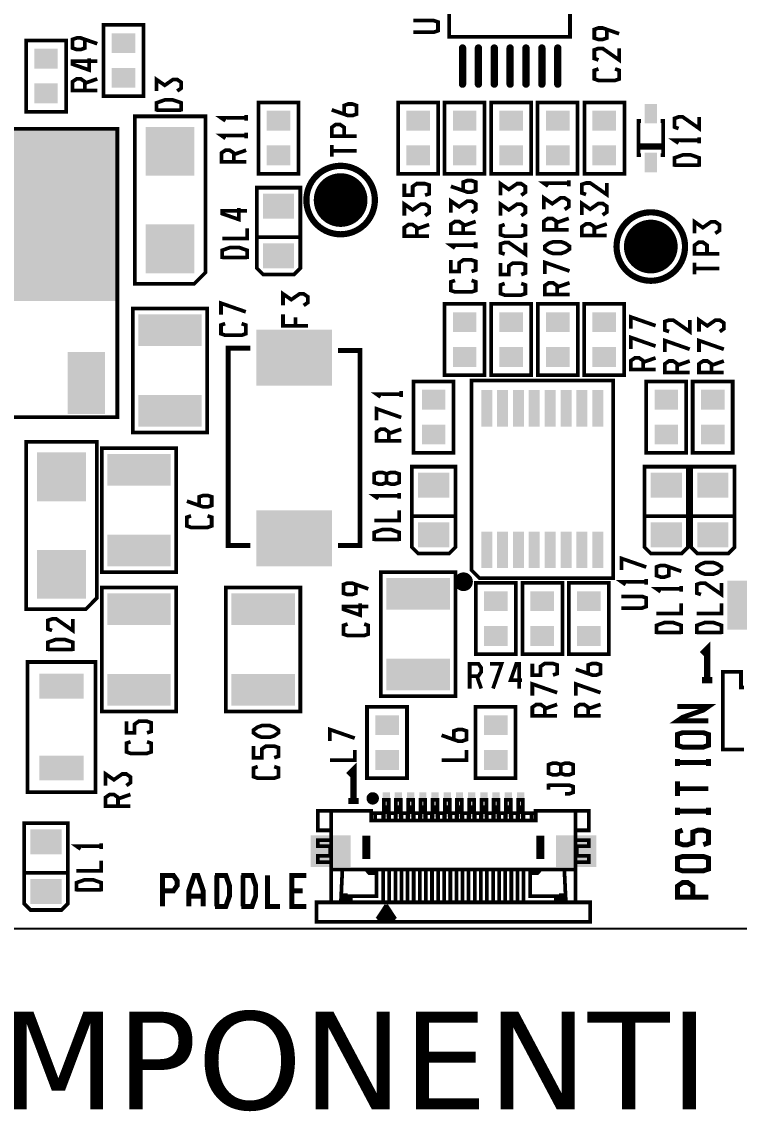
# Model space of a CAD drawing. Extents: x -122 to 131, y -4 to 64.
# Drawn here: x -61.59 to -32.22, y -3.64 to 40.99 of the extents above; entities that cross this region are included whole.
import ezdxf

# ---------------------------------------------------------------- set-up
doc = ezdxf.new("R2010")
doc.units = 0
doc.header["$MEASUREMENT"] = 0
doc.layers.get('0').update_dxf_attribs({"linetype": 'CONTINUOUS'})
for name, color, linetype in [('22-302-0_DRD', 7, 'CONTINUOUS'), ('22-302-0_SMT', 8, 'CONTINUOUS'), ('22-302-0_SST', 1, 'CONTINUOUS')]:
    doc.layers.add(name, color=color, linetype=linetype)
doc.styles.get("Standard").update_dxf_attribs({"font": 'verdana.ttf', "height": 4})

# ---------------------------------------------------------------- blocks, each defined once
blk = doc.blocks.new('RECTANGLE_1')
blk.add_solid([(1.30048, 0.6477), (1.30048, -0.6477), (-1.30048, 0.6477), (-1.30048, -0.6477)])
blk = doc.blocks.new('RECTANGLE_2')
blk.add_solid([(0.4826, 0.4064), (0.4826, -0.4064), (-0.4826, 0.4064), (-0.4826, -0.4064)])
blk = doc.blocks.new('SQUARE_6')
blk.add_solid([(0.99949, 0.99949), (0.99949, -0.99949), (-0.99949, 0.99949), (-0.99949, -0.99949)])
blk = doc.blocks.new('RECTANGLE_8')
blk.add_solid([(0.25019, 0.40005), (0.25019, -0.40005), (-0.25019, 0.40005), (-0.25019, -0.40005)])
blk = doc.blocks.new('RECTANGLE_10')
blk.add_solid([(0.63627, 0.51308), (0.63627, -0.51308), (-0.63627, 0.51308), (-0.63627, -0.51308)])
blk = doc.blocks.new('RECTANGLE_14')
blk.add_solid([(1.5494, 1.14935), (1.5494, -1.14935), (-1.5494, 1.14935), (-1.5494, -1.14935)])
blk = doc.blocks.new('ROUND_17')
at = {"const_width": 1.09982}
blk.add_lwpolyline([(-0.54991, 0, 1), (0.54991, 0, 1)], format="xyb", close=True, dxfattribs=at)
blk = doc.blocks.new('RECTANGLE_26')
blk.add_solid([(0.82423, 0.65024), (0.82423, -0.65024), (-0.82423, 0.65024), (-0.82423, -0.65024)])
blk = doc.blocks.new('RECTANGLE_27')
blk.add_solid([(0.14986, 0.50038), (0.14986, -0.50038), (-0.14986, 0.50038), (-0.14986, -0.50038)])
blk = doc.blocks.new('RECTANGLE_32')
blk.add_solid([(0.9017, 0.508), (0.9017, -0.508), (-0.9017, 0.508), (-0.9017, -0.508)])
blk = doc.blocks.new('RECTANGLE_35')
blk.add_solid([(0.762, 1.27), (0.762, -1.27), (-0.762, 1.27), (-0.762, -1.27)])
blk = doc.blocks.new('SQUARE_36')
blk.add_solid([(3.5052, 3.5052), (3.5052, -3.5052), (-3.5052, 3.5052), (-3.5052, -3.5052)])
blk = doc.blocks.new('OBLONG_40')
at = {"const_width": 0.29972}
blk.add_lwpolyline([(0, 0.74041), (0, -0.74041)], dxfattribs=at)
at = {"const_width": 0.14986}
for points in [[(-0.07493, 0.74041, 1), (0.07493, 0.74041, 1)], [(-0.07493, -0.74041, 1), (0.07493, -0.74041, 1)]]:
    blk.add_lwpolyline(points, format="xyb", close=True, dxfattribs=at)
blk = doc.blocks.new('RECTANGLE_44')
blk.add_solid([(0.22479, 0.7493), (0.22479, -0.7493), (-0.22479, 0.7493), (-0.22479, -0.7493)])

msp = doc.modelspace()

# ---------------------------------------------------------------- linework, layer by layer
at = {"layer": '22-302-0_DRD'}
msp.add_line((-120.201, 3.838), (-2.909, 3.838), dxfattribs=at)
at = {"layer": '22-302-0_SST'}
for points, const_width in [([(-39.144, 43.513), (-39.144, 40.364), (-44.09, 40.364), (-44.09, 43.97), (-39.601, 43.97), (-39.144, 43.513)], 0.152), ([(-45.565, 41.034), (-44.72, 41.034), (-44.549, 40.976), (-44.549, 40.62), (-44.72, 40.559), (-45.565, 40.559)], 0.152), ([(-58.25, 40.859), (-58.25, 37.938), (-56.612, 37.938), (-56.612, 40.859), (-58.25, 40.859)], 0.152), ([(-37.638, 40.674), (-37.638, 40.318), (-37.808, 40.26), (-37.978, 40.26), (-38.146, 40.318), (-38.146, 40.674), (-37.978, 40.732), (-37.808, 40.732), (-37.13, 40.496)], 0.152), ([(-59.774, 37.303), (-59.774, 40.224), (-61.412, 40.224), (-61.412, 37.303), (-59.774, 37.303)], 0.152), ([(-59.007, 40.265), (-59.007, 39.909), (-59.175, 39.851), (-59.345, 39.851), (-59.515, 39.909), (-59.515, 40.265), (-59.345, 40.323), (-59.175, 40.323), (-58.499, 40.087)], 0.152), ([(-37.13, 39.894), (-37.13, 39.421), (-37.808, 39.894), (-37.978, 39.894), (-38.146, 39.835), (-38.146, 39.48), (-37.978, 39.421)], 0.152), ([(-58.837, 39.485), (-58.837, 39.012), (-59.515, 39.249), (-59.515, 39.368), (-58.499, 39.368)], 0.152), ([(-37.3, 39.056), (-37.13, 38.997), (-37.13, 38.642), (-37.3, 38.583), (-37.978, 38.583), (-38.146, 38.642), (-38.146, 38.997), (-37.978, 39.056)], 0.152), ([(-59.007, 38.174), (-59.007, 38.53), (-59.175, 38.647), (-59.345, 38.647), (-59.515, 38.53), (-59.515, 38.174), (-58.499, 38.174)], 0.152), ([(-59.007, 38.469), (-58.499, 38.647)], 0.152), ([(-55.227, 38.149), (-55.06, 38.266), (-55.06, 38.504), (-55.227, 38.621), (-55.398, 38.621), (-55.735, 38.385), (-56.076, 38.621), (-56.076, 38.149)], 0.152), ([(-55.06, 37.311), (-55.06, 37.666), (-55.398, 37.783), (-55.735, 37.783), (-56.076, 37.666), (-56.076, 37.311)], 0.152), ([(-51.9, 37.684), (-51.9, 34.763), (-50.262, 34.763), (-50.262, 37.684), (-51.9, 37.684)], 0.152), ([(-48.392, 37.201), (-48.392, 37.557), (-48.225, 37.618), (-48.055, 37.618), (-47.884, 37.557), (-47.884, 37.201), (-48.055, 37.143), (-48.225, 37.143), (-48.9, 37.379)], 0.152), ([(-46.185, 37.684), (-46.185, 34.763), (-44.547, 34.763), (-44.547, 37.684), (-46.185, 37.684)], 0.152), ([(-44.28, 37.684), (-44.28, 34.763), (-42.642, 34.763), (-42.642, 37.684), (-44.28, 37.684)], 0.152), ([(-42.375, 37.684), (-42.375, 34.763), (-40.737, 34.763), (-40.737, 37.684), (-42.375, 37.684)], 0.152), ([(-40.47, 37.684), (-40.47, 34.763), (-38.832, 34.763), (-38.832, 37.684), (-40.47, 37.684)], 0.152), ([(-36.914, 34.763), (-36.914, 37.684), (-38.552, 37.684), (-38.552, 34.763), (-36.914, 34.763)], 0.152), ([(-54.072, 30.712), (-54.072, 37.112), (-56.967, 37.112), (-56.967, 30.254), (-54.529, 30.254), (-54.072, 30.712)], 0.152), ([(-55.06, 37.369), (-56.076, 37.369)], 0.152), ([(-52.403, 37.046), (-53.419, 37.046), (-53.249, 36.93)], 0.152), ([(-52.403, 37.166), (-52.403, 36.93)], 0.152), ([(-33.851, 37.087), (-33.851, 36.612), (-34.526, 37.087), (-34.697, 37.087), (-34.867, 37.029), (-34.867, 36.673), (-34.697, 36.612)], 0.152), ([(-64.791, 24.793), (-57.679, 24.793), (-57.679, 36.604), (-64.791, 36.604), (-64.791, 24.793)], 0.152), ([(-48.392, 36.305), (-48.392, 36.66), (-48.563, 36.78), (-48.733, 36.78), (-48.9, 36.66), (-48.9, 36.305), (-47.884, 36.305)], 0.152), ([(-36.233, 36.922), (-36.335, 36.922), (-36.335, 35.525), (-36.233, 35.525)], 0.152), ([(-35.436, 35.525), (-35.334, 35.525), (-35.334, 36.922), (-35.436, 36.922)], 0.152), ([(-52.403, 36.328), (-53.419, 36.328), (-53.249, 36.208)], 0.152), ([(-52.403, 36.447), (-52.403, 36.208)], 0.152), ([(-33.851, 36.129), (-34.867, 36.129), (-34.697, 36.013)], 0.152), ([(-33.851, 36.249), (-33.851, 36.013)], 0.152), ([(-52.911, 35.253), (-52.911, 35.609), (-53.079, 35.726), (-53.249, 35.726), (-53.419, 35.609), (-53.419, 35.253), (-52.403, 35.253)], 0.152), ([(-52.911, 35.548), (-52.403, 35.726)], 0.152), ([(-48.9, 35.942), (-48.9, 35.467)], 0.152), ([(-47.884, 35.703), (-48.9, 35.703)], 0.152), ([(-36.335, 35.825), (-36.335, 35.924), (-35.334, 35.924), (-35.334, 35.825), (-36.335, 35.825)], 0.152), ([(-33.851, 35.055), (-33.851, 35.411), (-34.189, 35.53), (-34.526, 35.53), (-34.867, 35.411), (-34.867, 35.055)], 0.152), ([(-33.851, 35.113), (-34.867, 35.113)], 0.152), ([(-45.078, 33.882), (-44.91, 33.94), (-44.91, 34.296), (-45.078, 34.354), (-45.418, 34.354), (-45.586, 34.237), (-45.586, 33.882), (-45.926, 33.882), (-45.926, 34.354)], 0.152), ([(-43.513, 34.067), (-43.513, 34.423), (-43.343, 34.481), (-43.173, 34.481), (-43.005, 34.423), (-43.005, 34.067), (-43.173, 34.009), (-43.343, 34.009), (-44.021, 34.245)], 0.152), ([(-41.141, 33.882), (-40.973, 33.998), (-40.973, 34.237), (-41.141, 34.354), (-41.311, 34.354), (-41.649, 34.118), (-41.989, 34.354), (-41.989, 33.882)], 0.152), ([(-39.195, 34.372), (-40.211, 34.372), (-40.041, 34.252)], 0.152), ([(-39.195, 34.491), (-39.195, 34.252)], 0.152), ([(-37.638, 34.382), (-37.638, 33.91), (-38.316, 34.382), (-38.486, 34.382), (-38.654, 34.324), (-38.654, 33.968), (-38.486, 33.91)], 0.152), ([(-50.44, 30.635), (-51.71, 30.635), (-51.964, 30.889), (-51.964, 34.191), (-50.186, 34.191), (-50.186, 30.889), (-50.44, 30.635)], 0.152), ([(-45.078, 33.043), (-44.91, 33.16), (-44.91, 33.399), (-45.078, 33.516), (-45.248, 33.516), (-45.586, 33.28), (-45.926, 33.516), (-45.926, 33.043)], 0.152), ([(-43.173, 33.17), (-43.005, 33.287), (-43.005, 33.526), (-43.173, 33.643), (-43.343, 33.643), (-43.681, 33.407), (-44.021, 33.643), (-44.021, 33.17)], 0.152), ([(-41.141, 33.043), (-40.973, 33.16), (-40.973, 33.399), (-41.141, 33.516), (-41.311, 33.516), (-41.649, 33.28), (-41.989, 33.516), (-41.989, 33.043)], 0.152), ([(-39.363, 33.297), (-39.195, 33.414), (-39.195, 33.653), (-39.363, 33.77), (-39.533, 33.77), (-39.871, 33.534), (-40.211, 33.77), (-40.211, 33.297)], 0.152), ([(-37.808, 33.071), (-37.638, 33.188), (-37.638, 33.427), (-37.808, 33.544), (-37.978, 33.544), (-38.316, 33.308), (-38.654, 33.544), (-38.654, 33.071)], 0.152), ([(-52.705, 33.361), (-52.705, 32.888), (-53.383, 33.125), (-53.383, 33.244), (-52.367, 33.244)], 0.152), ([(-52.367, 32.523), (-52.367, 32.109), (-53.383, 32.109)], 0.152), ([(-45.418, 32.205), (-45.418, 32.561), (-45.586, 32.678), (-45.756, 32.678), (-45.926, 32.561), (-45.926, 32.205), (-44.91, 32.205)], 0.152), ([(-45.418, 32.5), (-44.91, 32.678)], 0.152), ([(-43.513, 32.332), (-43.513, 32.688), (-43.681, 32.805), (-43.851, 32.805), (-44.021, 32.688), (-44.021, 32.332), (-43.005, 32.332)], 0.152), ([(-43.513, 32.627), (-43.005, 32.805)], 0.152), ([(-41.141, 32.678), (-40.973, 32.619), (-40.973, 32.264), (-41.141, 32.205), (-41.819, 32.205), (-41.989, 32.264), (-41.989, 32.619), (-41.819, 32.678)], 0.152), ([(-39.703, 32.459), (-39.703, 32.815), (-39.871, 32.932), (-40.041, 32.932), (-40.211, 32.815), (-40.211, 32.459), (-39.195, 32.459)], 0.152), ([(-39.703, 32.754), (-39.195, 32.932)], 0.152), ([(-38.146, 32.233), (-38.146, 32.589), (-38.316, 32.706), (-38.486, 32.706), (-38.654, 32.589), (-38.654, 32.233), (-37.638, 32.233)], 0.152), ([(-38.146, 32.528), (-37.638, 32.706)], 0.152), ([(-33.196, 32.317), (-33.025, 32.436), (-33.025, 32.673), (-33.196, 32.792), (-33.366, 32.792), (-33.704, 32.553), (-34.041, 32.792), (-34.041, 32.317)], 0.152), ([(-50.186, 32.159), (-51.964, 32.159)], 0.152), ([(-52.367, 31.27), (-52.367, 31.626), (-52.705, 31.745), (-53.046, 31.745), (-53.383, 31.626), (-53.383, 31.27)], 0.152), ([(-43.005, 31.832), (-44.021, 31.832), (-43.851, 31.712)], 0.152), ([(-43.005, 31.951), (-43.005, 31.712)], 0.152), ([(-40.973, 31.941), (-40.973, 31.469), (-41.649, 31.941), (-41.819, 31.941), (-41.989, 31.883), (-41.989, 31.527), (-41.819, 31.469)], 0.152), ([(-39.162, 31.674), (-39.332, 31.555), (-39.502, 31.497), (-39.84, 31.497), (-40.01, 31.555), (-40.178, 31.674), (-40.178, 31.791), (-40.01, 31.911), (-39.84, 31.969), (-39.502, 31.969), (-39.332, 31.911), (-39.162, 31.791), (-39.162, 31.674)], 0.152), ([(-33.533, 31.479), (-33.533, 31.834), (-33.704, 31.954), (-33.874, 31.954), (-34.041, 31.834), (-34.041, 31.479), (-33.025, 31.479)], 0.152), ([(-52.367, 31.329), (-53.383, 31.329)], 0.152), ([(-43.173, 30.757), (-43.005, 30.816), (-43.005, 31.171), (-43.173, 31.23), (-43.513, 31.23), (-43.681, 31.113), (-43.681, 30.757), (-44.021, 30.757), (-44.021, 31.23)], 0.152), ([(-41.141, 30.63), (-40.973, 30.689), (-40.973, 31.044), (-41.141, 31.103), (-41.481, 31.103), (-41.649, 30.986), (-41.649, 30.63), (-41.989, 30.63), (-41.989, 31.103)], 0.152), ([(-39.162, 30.775), (-40.178, 31.131), (-40.178, 30.658)], 0.152), ([(-34.041, 31.116), (-34.041, 30.641)], 0.152), ([(-33.025, 30.877), (-34.041, 30.877)], 0.152), ([(-43.173, 30.392), (-43.005, 30.333), (-43.005, 29.978), (-43.173, 29.919), (-43.851, 29.919), (-44.021, 29.978), (-44.021, 30.333), (-43.851, 30.392)], 0.152), ([(-39.67, 29.82), (-39.67, 30.176), (-39.84, 30.293), (-40.01, 30.293), (-40.178, 30.176), (-40.178, 29.82), (-39.162, 29.82)], 0.152), ([(-39.67, 30.115), (-39.162, 30.293)], 0.152), ([(-50.048, 29.365), (-49.878, 29.485), (-49.878, 29.721), (-50.048, 29.84), (-50.216, 29.84), (-50.556, 29.604), (-50.894, 29.84), (-50.894, 29.365)], 0.152), ([(-41.141, 30.265), (-40.973, 30.206), (-40.973, 29.851), (-41.141, 29.792), (-41.819, 29.792), (-41.989, 29.851), (-41.989, 30.206), (-41.819, 30.265)], 0.152), ([(-52.418, 29.104), (-53.434, 29.459), (-53.434, 28.984)], 0.152), ([(-44.28, 29.429), (-44.28, 26.508), (-42.642, 26.508), (-42.642, 29.429), (-44.28, 29.429)], 0.152), ([(-42.375, 29.429), (-42.375, 26.508), (-40.737, 26.508), (-40.737, 29.429), (-42.375, 29.429)], 0.152), ([(-38.819, 26.508), (-38.819, 29.429), (-40.457, 29.429), (-40.457, 26.508), (-38.819, 26.508)], 0.152), ([(-38.565, 29.429), (-38.565, 26.508), (-36.927, 26.508), (-36.927, 29.429), (-38.565, 29.429)], 0.152), ([(-54.377, 29.238), (-57.044, 29.238), (-57.044, 24.158), (-53.996, 24.158), (-53.996, 29.238), (-54.377, 29.238)], 0.152), ([(-49.878, 28.527), (-50.894, 28.527), (-50.894, 29.002)], 0.152), ([(-52.588, 28.621), (-52.418, 28.563), (-52.418, 28.207), (-52.588, 28.146), (-53.264, 28.146), (-53.434, 28.207), (-53.434, 28.563), (-53.264, 28.621)], 0.152), ([(-50.386, 28.883), (-50.386, 28.527)], 0.152), ([(-35.639, 28.537), (-36.655, 28.893), (-36.655, 28.421)], 0.152), ([(-34.242, 28.766), (-34.242, 28.294), (-34.918, 28.766), (-35.088, 28.766), (-35.258, 28.708), (-35.258, 28.352), (-35.088, 28.294)], 0.152), ([(-33.013, 28.294), (-32.845, 28.41), (-32.845, 28.649), (-33.013, 28.766), (-33.183, 28.766), (-33.521, 28.53), (-33.861, 28.766), (-33.861, 28.294)], 0.152), ([(-35.639, 27.699), (-36.655, 28.055), (-36.655, 27.582)], 0.152), ([(-52.238, 19.528), (-53.137, 19.528), (-53.137, 27.62), (-52.238, 27.62)], 0.201), ([(-34.242, 27.572), (-35.258, 27.928), (-35.258, 27.455)], 0.152), ([(-32.845, 27.572), (-33.861, 27.928), (-33.861, 27.455)], 0.152), ([(-48.641, 27.519), (-47.742, 27.519), (-47.742, 19.528), (-48.641, 19.528)], 0.201), ([(-36.147, 26.744), (-36.147, 27.1), (-36.315, 27.217), (-36.485, 27.217), (-36.655, 27.1), (-36.655, 26.744), (-35.639, 26.744)], 0.152), ([(-36.147, 27.039), (-35.639, 27.217)], 0.152), ([(-34.75, 26.617), (-34.75, 26.973), (-34.918, 27.09), (-35.088, 27.09), (-35.258, 26.973), (-35.258, 26.617), (-34.242, 26.617)], 0.152), ([(-34.75, 26.912), (-34.242, 27.09)], 0.152), ([(-33.353, 26.617), (-33.353, 26.973), (-33.521, 27.09), (-33.691, 27.09), (-33.861, 26.973), (-33.861, 26.617), (-32.845, 26.617)], 0.152), ([(-33.353, 26.912), (-32.845, 27.09)], 0.152), ([(-43.18, 25.754), (-43.18, 19.152), (-43.175, 18.697), (-43.175, 18.52), (-42.845, 18.189), (-37.379, 18.189), (-37.379, 26.292), (-43.175, 26.292), (-43.18, 25.754)], 0.152), ([(-46.053, 25.855), (-46.053, 25.616)], 0.152), ([(-45.55, 26.254), (-45.55, 23.333), (-43.912, 23.333), (-43.912, 26.254), (-45.55, 26.254)], 0.152), ([(-36.025, 26.254), (-36.025, 23.333), (-34.387, 23.333), (-34.387, 26.254), (-36.025, 26.254)], 0.152), ([(-34.12, 26.254), (-34.12, 23.333), (-32.482, 23.333), (-32.482, 26.254), (-34.12, 26.254)], 0.152), ([(-46.053, 25.736), (-47.069, 25.736), (-46.899, 25.616)], 0.152), ([(-46.053, 24.778), (-47.069, 25.134), (-47.069, 24.661)], 0.152), ([(-46.561, 23.823), (-46.561, 24.179), (-46.729, 24.296), (-46.899, 24.296), (-47.069, 24.179), (-47.069, 23.823), (-46.053, 23.823)], 0.152), ([(-46.561, 24.118), (-46.053, 24.296)], 0.152), ([(-58.517, 17.377), (-58.517, 23.777), (-61.412, 23.777), (-61.412, 16.919), (-58.974, 16.919), (-58.517, 17.377)], 0.152), ([(-55.647, 23.523), (-58.314, 23.523), (-58.314, 18.443), (-55.266, 18.443), (-55.266, 23.523), (-55.647, 23.523)], 0.152), ([(-44.09, 19.205), (-45.36, 19.205), (-45.614, 19.459), (-45.614, 22.761), (-43.836, 22.761), (-43.836, 19.459), (-44.09, 19.205)], 0.152), ([(-34.565, 19.205), (-35.835, 19.205), (-36.089, 19.459), (-36.089, 22.761), (-34.311, 22.761), (-34.311, 19.459), (-34.565, 19.205)], 0.152), ([(-32.66, 19.205), (-33.93, 19.205), (-34.184, 19.459), (-34.184, 22.761), (-32.406, 22.761), (-32.406, 19.459), (-32.66, 19.205)], 0.152), ([(-46.652, 22.464), (-46.823, 22.525), (-46.99, 22.525), (-47.16, 22.464), (-47.16, 22.109), (-46.99, 22.05), (-46.823, 22.05), (-46.652, 22.109), (-46.652, 22.464), (-46.482, 22.525), (-46.315, 22.525), (-46.144, 22.464), (-46.144, 22.109), (-46.315, 22.05), (-46.482, 22.05), (-46.652, 22.109)], 0.152), ([(-54.323, 21.171), (-54.323, 21.527), (-54.153, 21.585), (-53.985, 21.585), (-53.815, 21.527), (-53.815, 21.171), (-53.985, 21.11), (-54.153, 21.11), (-54.831, 21.349)], 0.152), ([(-46.144, 21.568), (-47.16, 21.568), (-46.99, 21.448)], 0.152), ([(-46.144, 21.687), (-46.144, 21.448)], 0.152), ([(-46.144, 20.966), (-46.144, 20.552), (-47.16, 20.552)], 0.152), ([(-53.985, 20.747), (-53.815, 20.689), (-53.815, 20.333), (-53.985, 20.272), (-54.661, 20.272), (-54.831, 20.333), (-54.831, 20.689), (-54.661, 20.747)], 0.152), ([(-43.836, 20.729), (-45.614, 20.729)], 0.152), ([(-34.311, 20.729), (-36.089, 20.729)], 0.152), ([(-32.406, 20.729), (-34.184, 20.729)], 0.152), ([(-46.144, 19.713), (-46.144, 20.069), (-46.482, 20.188), (-46.823, 20.188), (-47.16, 20.069), (-47.16, 19.713)], 0.152), ([(-46.144, 19.772), (-47.16, 19.772)], 0.152), ([(-36.02, 18.647), (-37.036, 19.002), (-37.036, 18.53)], 0.152), ([(-35.095, 18.654), (-35.095, 18.299), (-35.266, 18.24), (-35.433, 18.24), (-35.603, 18.299), (-35.603, 18.654), (-35.433, 18.715), (-35.266, 18.715), (-34.587, 18.476)], 0.152), ([(-32.936, 18.537), (-33.107, 18.418), (-33.274, 18.36), (-33.615, 18.36), (-33.782, 18.418), (-33.952, 18.537), (-33.952, 18.654), (-33.782, 18.774), (-33.615, 18.832), (-33.274, 18.832), (-33.107, 18.774), (-32.936, 18.654), (-32.936, 18.537)], 0.152), ([(-46.503, 13.363), (-43.836, 13.363), (-43.836, 18.443), (-46.884, 18.443), (-46.884, 13.363), (-46.503, 13.363)], 0.152), ([(-43.363, 18.294), (-43.643, 18.294)], 0.201), ([(-43.617, 18.306), (-43.617, 17.788)], 0.201), ([(-43.437, 18.322), (-43.437, 17.773)], 0.201), ([(-57.933, 12.728), (-55.266, 12.728), (-55.266, 17.808), (-58.314, 17.808), (-58.314, 12.728), (-57.933, 12.728)], 0.152), ([(-52.853, 12.728), (-50.186, 12.728), (-50.186, 17.808), (-53.234, 17.808), (-53.234, 12.728), (-52.853, 12.728)], 0.152), ([(-47.91, 17.933), (-47.91, 17.577), (-48.08, 17.519), (-48.248, 17.519), (-48.418, 17.577), (-48.418, 17.933), (-48.248, 17.994), (-48.08, 17.994), (-47.402, 17.755)], 0.152), ([(-43.229, 18.113), (-43.777, 18.113)], 0.201), ([(-43.244, 17.933), (-43.762, 17.933)], 0.201), ([(-43.256, 18.187), (-43.256, 17.908)], 0.201), ([(-41.359, 15.078), (-41.359, 17.999), (-42.997, 17.999), (-42.997, 15.078), (-41.359, 15.078)], 0.152), ([(-39.454, 15.078), (-39.454, 17.999), (-41.092, 17.999), (-41.092, 15.078), (-39.454, 15.078)], 0.152), ([(-37.549, 15.078), (-37.549, 17.999), (-39.187, 17.999), (-39.187, 15.078), (-37.549, 15.078)], 0.152), ([(-36.02, 18.047), (-37.036, 18.047), (-36.866, 17.928)], 0.152), ([(-36.02, 18.164), (-36.02, 17.928)], 0.152), ([(-34.587, 17.877), (-34.587, 17.638)], 0.152), ([(-32.936, 17.994), (-32.936, 17.521), (-33.615, 17.994), (-33.782, 17.994), (-33.952, 17.935), (-33.952, 17.58), (-33.782, 17.521)], 0.152), ([(-37.036, 17.445), (-36.19, 17.445), (-36.02, 17.387), (-36.02, 17.031), (-36.19, 16.97), (-37.036, 16.97)], 0.152), ([(-34.587, 17.758), (-35.603, 17.758), (-35.433, 17.638)], 0.152), ([(-47.74, 17.156), (-47.74, 16.681), (-48.418, 16.917), (-48.418, 17.036), (-47.402, 17.036)], 0.152), ([(-34.587, 17.156), (-34.587, 16.742), (-35.603, 16.742)], 0.152), ([(-32.936, 17.156), (-32.936, 16.742), (-33.952, 16.742)], 0.152), ([(-59.505, 16.523), (-59.505, 16.051), (-60.18, 16.523), (-60.351, 16.523), (-60.521, 16.465), (-60.521, 16.109), (-60.351, 16.051)], 0.152), ([(-47.572, 16.317), (-47.402, 16.257), (-47.402, 15.901), (-47.572, 15.842), (-48.248, 15.842), (-48.418, 15.901), (-48.418, 16.257), (-48.248, 16.317)], 0.152), ([(-34.587, 15.903), (-34.587, 16.259), (-34.925, 16.378), (-35.266, 16.378), (-35.603, 16.259), (-35.603, 15.903)], 0.152), ([(-32.936, 15.903), (-32.936, 16.259), (-33.274, 16.378), (-33.615, 16.378), (-33.952, 16.259), (-33.952, 15.903)], 0.152), ([(-59.505, 15.213), (-59.505, 15.568), (-59.843, 15.685), (-60.18, 15.685), (-60.521, 15.568), (-60.521, 15.213)], 0.152), ([(-34.587, 15.962), (-35.603, 15.962)], 0.152), ([(-32.936, 15.962), (-33.952, 15.962)], 0.152), ([(-59.505, 15.271), (-60.521, 15.271)], 0.152), ([(-33.528, 14.019), (-33.528, 15.289), (-33.739, 15.078)], 0.254), ([(-58.568, 9.426), (-61.362, 9.426), (-61.362, 14.76), (-58.568, 14.76), (-58.568, 9.426)], 0.152), ([(-43.251, 14.181), (-42.896, 14.181), (-42.779, 14.352), (-42.779, 14.519), (-42.896, 14.689), (-43.251, 14.689), (-43.251, 13.673)], 0.152), ([(-42.296, 13.673), (-41.941, 14.689), (-42.413, 14.689)], 0.152), ([(-41.103, 14.011), (-41.575, 14.011), (-41.339, 14.689), (-41.219, 14.689), (-41.219, 13.673)], 0.152), ([(-39.84, 14.225), (-39.67, 14.283), (-39.67, 14.639), (-39.84, 14.697), (-40.178, 14.697), (-40.348, 14.58), (-40.348, 14.225), (-40.686, 14.225), (-40.686, 14.697)], 0.152), ([(-38.4, 14.283), (-38.4, 14.639), (-38.232, 14.697), (-38.062, 14.697), (-37.892, 14.639), (-37.892, 14.283), (-38.062, 14.225), (-38.232, 14.225), (-38.908, 14.461)], 0.152), ([(-32.014, 11.179), (-32.891, 11.179), (-32.891, 14.354), (-32.141, 14.354), (-32.141, 13.719), (-32.014, 13.719)], 0.152), ([(-42.957, 14.181), (-42.779, 13.673)], 0.152), ([(-39.67, 13.503), (-40.686, 13.859), (-40.686, 13.386)], 0.152), ([(-37.892, 13.503), (-38.908, 13.859), (-38.908, 13.386)], 0.152), ([(-33.315, 14.019), (-33.739, 14.019)], 0.254), ([(-47.455, 12.919), (-47.455, 9.998), (-45.817, 9.998), (-45.817, 12.919), (-47.455, 12.919)], 0.152), ([(-43.01, 12.919), (-43.01, 9.998), (-41.372, 9.998), (-41.372, 12.919), (-43.01, 12.919)], 0.152), ([(-40.178, 12.548), (-40.178, 12.904), (-40.348, 13.021), (-40.518, 13.021), (-40.686, 12.904), (-40.686, 12.548), (-39.67, 12.548)], 0.152), ([(-40.178, 12.843), (-39.67, 13.021)], 0.152), ([(-38.4, 12.548), (-38.4, 12.904), (-38.57, 13.021), (-38.74, 13.021), (-38.908, 12.904), (-38.908, 12.548), (-37.892, 12.548)], 0.152), ([(-38.4, 12.843), (-37.892, 13.021)], 0.152), ([(-34.745, 12.937), (-33.475, 12.937), (-33.686, 12.789), (-34.532, 12.492), (-34.745, 12.345), (-33.475, 12.345)], 0.203), ([(-56.462, 11.855), (-56.292, 11.913), (-56.292, 12.269), (-56.462, 12.33), (-56.8, 12.33), (-56.97, 12.21), (-56.97, 11.855), (-57.308, 11.855), (-57.308, 12.33)], 0.152), ([(-51.085, 11.855), (-51.255, 11.735), (-51.423, 11.677), (-51.763, 11.677), (-51.931, 11.735), (-52.101, 11.855), (-52.101, 11.974), (-51.931, 12.091), (-51.763, 12.152), (-51.423, 12.152), (-51.255, 12.091), (-51.085, 11.974), (-51.085, 11.855)], 0.152), ([(-47.958, 11.639), (-48.974, 11.994), (-48.974, 11.519)], 0.152), ([(-43.894, 11.58), (-43.894, 11.936), (-43.724, 11.994), (-43.554, 11.994), (-43.386, 11.936), (-43.386, 11.58), (-43.554, 11.519), (-43.724, 11.519), (-44.402, 11.758)], 0.152), ([(-33.475, 11.347), (-33.686, 11.273), (-34.532, 11.273), (-34.745, 11.347), (-34.745, 11.791), (-34.532, 11.865), (-33.686, 11.865), (-33.475, 11.791), (-33.475, 11.347)], 0.203), ([(-56.462, 11.491), (-56.292, 11.431), (-56.292, 11.075), (-56.462, 11.016), (-57.138, 11.016), (-57.308, 11.075), (-57.308, 11.431), (-57.138, 11.491)], 0.152), ([(-51.255, 10.839), (-51.085, 10.897), (-51.085, 11.253), (-51.255, 11.314), (-51.593, 11.314), (-51.763, 11.194), (-51.763, 10.839), (-52.101, 10.839), (-52.101, 11.314)], 0.152), ([(-47.958, 11.156), (-47.958, 10.742), (-48.974, 10.742)], 0.152), ([(-43.386, 11.156), (-43.386, 10.742), (-44.402, 10.742)], 0.152), ([(-34.745, 10.79), (-34.745, 10.496)], 0.203), ([(-33.475, 10.643), (-34.745, 10.643)], 0.203), ([(-33.475, 10.79), (-33.475, 10.496)], 0.203), ([(-57.31, 9.696), (-57.143, 9.815), (-57.143, 10.051), (-57.31, 10.171), (-57.48, 10.171), (-57.818, 9.934), (-58.159, 10.171), (-58.159, 9.696)], 0.152), ([(-51.255, 10.475), (-51.085, 10.415), (-51.085, 10.059), (-51.255, 10), (-51.931, 10), (-52.101, 10.059), (-52.101, 10.415), (-51.931, 10.475)], 0.152), ([(-48.006, 9.066), (-48.006, 10.336), (-48.217, 10.125)], 0.254), ([(-39.518, 10.552), (-39.685, 10.613), (-39.855, 10.613), (-40.026, 10.552), (-40.026, 10.196), (-39.855, 10.138), (-39.685, 10.138), (-39.518, 10.196), (-39.518, 10.552), (-39.347, 10.613), (-39.177, 10.613), (-39.01, 10.552), (-39.01, 10.196), (-39.177, 10.138), (-39.347, 10.138), (-39.518, 10.196)], 0.152), ([(-40.026, 9.774), (-40.026, 9.536)], 0.152), ([(-34.745, 9.866), (-34.745, 9.274)], 0.203), ([(-57.651, 8.857), (-57.651, 9.213), (-57.818, 9.332), (-57.988, 9.332), (-58.159, 9.213), (-58.159, 8.857), (-57.143, 8.857)], 0.152), ([(-57.651, 9.155), (-57.143, 9.332)], 0.152), ([(-47.247, 9.297), (-47.247, 9.048)], 0.254), ([(-39.347, 9.358), (-39.177, 9.358), (-39.01, 9.419), (-39.01, 9.655), (-39.177, 9.713), (-40.026, 9.713)], 0.152), ([(-33.475, 9.571), (-34.745, 9.571)], 0.203), ([(-47.793, 9.066), (-48.217, 9.066)], 0.254), ([(-47.097, 9.147), (-47.346, 9.147)], 0.254), ([(-46.769, 8.814), (-46.769, 9.114), (-46.569, 9.114), (-46.569, 8.814)], 0.152), ([(-46.068, 8.263), (-46.068, 8.362), (-46.068, 8.614), (-46.068, 8.764), (-46.269, 8.764), (-46.269, 8.814), (-46.068, 8.814), (-46.068, 9.114), (-46.269, 9.114), (-46.269, 8.814)], 0.152), ([(-45.769, 8.814), (-45.769, 9.114), (-45.57, 9.114), (-45.57, 8.814)], 0.152), ([(-45.07, 8.263), (-45.07, 8.362), (-45.07, 8.614), (-45.07, 8.764), (-45.268, 8.764), (-45.268, 8.814), (-45.07, 8.814), (-45.07, 9.114), (-45.268, 9.114), (-45.268, 8.814)], 0.152), ([(-44.77, 8.614), (-44.77, 8.764), (-44.77, 8.814), (-44.77, 9.114), (-44.57, 9.114), (-44.57, 8.814), (-44.57, 8.764), (-44.57, 8.614)], 0.152), ([(-44.27, 8.814), (-44.27, 9.114), (-44.069, 9.114), (-44.069, 8.814), (-44.27, 8.814), (-44.27, 8.764), (-44.27, 8.614)], 0.152), ([(-43.77, 8.814), (-43.77, 9.114), (-43.569, 9.114), (-43.569, 8.814)], 0.152), ([(-43.069, 8.263), (-43.069, 8.362), (-43.069, 8.614), (-43.069, 8.764), (-43.269, 8.764), (-43.269, 8.814), (-43.069, 8.814), (-43.069, 9.114), (-43.269, 9.114), (-43.269, 8.814)], 0.152), ([(-42.545, 8.263), (-42.545, 8.362), (-42.568, 8.362), (-42.568, 8.614), (-42.568, 8.764), (-42.568, 8.814), (-42.769, 8.814), (-42.769, 9.114), (-42.568, 9.114), (-42.568, 8.814)], 0.152), ([(-42.07, 8.263), (-42.07, 8.362), (-42.07, 8.614), (-42.07, 8.764), (-42.07, 8.814), (-42.07, 9.114), (-42.268, 9.114), (-42.268, 8.814), (-42.268, 8.764), (-42.07, 8.764)], 0.152), ([(-41.27, 8.263), (-41.27, 8.362), (-41.293, 8.362), (-41.293, 8.563), (-41.545, 8.563), (-41.545, 8.362), (-41.57, 8.362), (-41.57, 8.614), (-41.57, 8.764), (-41.57, 8.814), (-41.57, 9.114), (-41.768, 9.114), (-41.768, 8.814), (-41.768, 8.764), (-41.57, 8.764)], 0.152), ([(-41.07, 8.263), (-41.07, 8.362), (-41.07, 8.614), (-41.07, 8.764), (-41.27, 8.764), (-41.27, 8.814), (-41.07, 8.814), (-41.07, 9.114), (-41.27, 9.114), (-41.27, 8.814)], 0.152), ([(-48.918, 8.664), (-49.469, 8.664), (-49.469, 7.864), (-48.918, 7.864)], 0.152), ([(-48.921, 7.463), (-49.469, 7.463), (-49.469, 7.214), (-48.969, 7.214), (-48.969, 6.813), (-49.469, 6.813), (-49.469, 6.564), (-48.918, 6.564), (-48.918, 7.463), (-48.918, 7.864), (-48.918, 8.664), (-47.29, 8.664), (-47.29, 8.563), (-47.29, 8.263), (-40.549, 8.263), (-40.549, 8.563), (-40.719, 8.563), (-41.044, 8.563), (-41.044, 8.362), (-41.07, 8.362)], 0.152), ([(-47.29, 8.563), (-47.12, 8.563)], 0.152), ([(-46.795, 8.362), (-46.795, 8.563), (-47.12, 8.563), (-47.12, 8.263)], 0.152), ([(-46.795, 8.263), (-46.795, 8.362), (-46.769, 8.362), (-46.769, 8.614), (-46.769, 8.764), (-46.769, 8.814), (-46.569, 8.814), (-46.569, 8.764), (-46.769, 8.764)], 0.152), ([(-46.543, 8.263), (-46.543, 8.362), (-46.569, 8.362), (-46.569, 8.614), (-46.769, 8.614)], 0.152), ([(-46.769, 8.522), (-46.769, 8.543)], 0.152), ([(-46.569, 8.764), (-46.569, 8.614)], 0.152), ([(-46.294, 8.263), (-46.294, 8.365), (-46.294, 8.563), (-46.543, 8.563), (-46.543, 8.362)], 0.152), ([(-46.269, 8.263), (-46.269, 8.362), (-46.269, 8.614), (-46.269, 8.764)], 0.152), ([(-46.269, 8.614), (-46.068, 8.614)], 0.152), ([(-46.269, 8.522), (-46.269, 8.543)], 0.152), ([(-46.068, 8.814), (-46.068, 8.764)], 0.152), ([(-46.068, 8.522), (-46.068, 8.543)], 0.152), ([(-46.045, 8.263), (-46.045, 8.362), (-46.045, 8.563), (-45.794, 8.563), (-45.794, 8.362), (-45.794, 8.263)], 0.152), ([(-45.545, 8.263), (-45.545, 8.362), (-45.57, 8.362), (-45.57, 8.614), (-45.57, 8.764), (-45.769, 8.764), (-45.769, 8.814), (-45.57, 8.814), (-45.57, 8.764)], 0.152), ([(-45.769, 8.263), (-45.769, 8.362), (-45.769, 8.614), (-45.769, 8.764)], 0.152), ([(-45.57, 8.614), (-45.769, 8.614)], 0.152), ([(-45.769, 8.543), (-45.769, 8.522)], 0.152), ([(-45.57, 8.522), (-45.57, 8.543)], 0.152), ([(-45.294, 8.365), (-45.294, 8.563), (-45.545, 8.563), (-45.545, 8.362)], 0.152), ([(-45.294, 8.263), (-45.294, 8.365), (-45.294, 8.362), (-45.268, 8.362), (-45.268, 8.614), (-45.268, 8.764)], 0.152), ([(-45.268, 8.614), (-45.07, 8.614)], 0.152), ([(-45.268, 8.522), (-45.268, 8.543)], 0.152), ([(-45.07, 8.814), (-45.07, 8.764)], 0.152), ([(-45.07, 8.522), (-45.07, 8.543)], 0.152), ([(-44.77, 8.362), (-44.793, 8.362), (-44.793, 8.563), (-45.045, 8.563), (-45.045, 8.362), (-45.045, 8.263)], 0.152), ([(-44.57, 8.814), (-44.77, 8.814)], 0.152), ([(-44.57, 8.764), (-44.77, 8.764)], 0.152), ([(-44.57, 8.263), (-44.57, 8.362), (-44.57, 8.614), (-44.77, 8.614), (-44.77, 8.362), (-44.77, 8.263)], 0.152), ([(-44.57, 8.522), (-44.57, 8.543)], 0.152), ([(-44.295, 8.362), (-44.295, 8.563), (-44.544, 8.563), (-44.544, 8.362), (-44.544, 8.263)], 0.152), ([(-44.295, 8.263), (-44.295, 8.362), (-44.27, 8.362), (-44.27, 8.614), (-44.069, 8.614), (-44.069, 8.362), (-44.069, 8.263)], 0.152), ([(-44.27, 8.764), (-44.069, 8.764)], 0.152), ([(-44.27, 8.543), (-44.27, 8.522)], 0.152), ([(-44.069, 8.814), (-44.069, 8.764), (-44.069, 8.614)], 0.152), ([(-43.77, 8.362), (-43.795, 8.362), (-43.795, 8.563), (-44.044, 8.563), (-44.044, 8.362), (-44.044, 8.263)], 0.152), ([(-43.569, 8.263), (-43.569, 8.362), (-43.569, 8.614), (-43.569, 8.764), (-43.77, 8.764), (-43.77, 8.814), (-43.569, 8.814), (-43.569, 8.764)], 0.152), ([(-43.77, 8.263), (-43.77, 8.362), (-43.77, 8.614), (-43.77, 8.764)], 0.152), ([(-43.569, 8.614), (-43.77, 8.614)], 0.152), ([(-43.77, 8.543), (-43.77, 8.522)], 0.152), ([(-43.569, 8.522), (-43.569, 8.543)], 0.152), ([(-43.543, 8.263), (-43.543, 8.362), (-43.543, 8.563), (-43.295, 8.563), (-43.295, 8.365), (-43.295, 8.263)], 0.152), ([(-43.269, 8.263), (-43.269, 8.362), (-43.269, 8.614), (-43.269, 8.764)], 0.152), ([(-43.269, 8.614), (-43.069, 8.614)], 0.152), ([(-43.269, 8.522), (-43.269, 8.543)], 0.152), ([(-43.069, 8.814), (-43.069, 8.764)], 0.152), ([(-43.069, 8.522), (-43.069, 8.543)], 0.152), ([(-43.043, 8.263), (-43.043, 8.362), (-43.043, 8.563), (-42.794, 8.563), (-42.794, 8.362), (-42.794, 8.263)], 0.152), ([(-42.769, 8.263), (-42.769, 8.362), (-42.769, 8.614), (-42.769, 8.764), (-42.769, 8.814)], 0.152), ([(-42.769, 8.764), (-42.568, 8.764)], 0.152), ([(-42.568, 8.614), (-42.769, 8.614)], 0.152), ([(-42.769, 8.522), (-42.769, 8.543)], 0.152), ([(-42.568, 8.522), (-42.568, 8.543)], 0.152), ([(-42.294, 8.362), (-42.294, 8.563), (-42.545, 8.563), (-42.545, 8.362)], 0.152), ([(-42.294, 8.263), (-42.294, 8.362), (-42.268, 8.362), (-42.268, 8.614), (-42.268, 8.764)], 0.152), ([(-42.07, 8.814), (-42.268, 8.814)], 0.152), ([(-42.07, 8.614), (-42.268, 8.614)], 0.152), ([(-42.268, 8.522), (-42.268, 8.543)], 0.152), ([(-42.07, 8.522), (-42.07, 8.543)], 0.152), ([(-41.768, 8.362), (-41.793, 8.362), (-41.793, 8.563), (-42.045, 8.563), (-42.045, 8.362), (-42.045, 8.263)], 0.152), ([(-41.57, 8.814), (-41.768, 8.814)], 0.152), ([(-41.768, 8.263), (-41.768, 8.362), (-41.768, 8.614), (-41.768, 8.764)], 0.152), ([(-41.768, 8.614), (-41.57, 8.614)], 0.152), ([(-41.768, 8.543), (-41.768, 8.522)], 0.152), ([(-41.57, 8.522), (-41.57, 8.543)], 0.152), ([(-41.27, 8.362), (-41.27, 8.614), (-41.27, 8.764)], 0.152), ([(-41.27, 8.614), (-41.07, 8.614)], 0.152), ([(-41.27, 8.522), (-41.27, 8.543)], 0.152), ([(-41.07, 8.814), (-41.07, 8.764)], 0.152), ([(-41.07, 8.522), (-41.07, 8.543)], 0.152), ([(-40.719, 8.263), (-40.719, 8.563)], 0.152), ([(-40.549, 8.563), (-40.549, 8.664), (-38.918, 8.664)], 0.152), ([(-38.921, 7.463), (-38.37, 7.463), (-38.37, 7.214), (-38.87, 7.214), (-38.87, 6.813), (-38.37, 6.813), (-38.37, 6.564), (-38.918, 6.564), (-38.918, 7.463), (-38.918, 7.864), (-38.918, 8.664), (-38.37, 8.664), (-38.37, 7.864), (-38.918, 7.864)], 0.152), ([(-34.745, 8.794), (-34.745, 8.497)], 0.203), ([(-33.475, 8.644), (-34.745, 8.644)], 0.203), ([(-33.475, 8.794), (-33.475, 8.497)], 0.203), ([(-59.965, 4.6), (-61.235, 4.6), (-61.489, 4.854), (-61.489, 8.156), (-59.711, 8.156), (-59.711, 4.854), (-59.965, 4.6)], 0.152), ([(-46.769, 8.362), (-46.769, 8.263)], 0.152), ([(-46.569, 8.362), (-46.569, 8.263)], 0.152), ([(-46.269, 8.362), (-46.294, 8.362)], 0.152), ([(-46.045, 8.362), (-46.071, 8.362)], 0.152), ([(-45.769, 8.362), (-45.794, 8.362)], 0.152), ([(-45.57, 8.362), (-45.57, 8.263)], 0.152), ([(-45.268, 8.263), (-45.268, 8.362)], 0.152), ([(-45.07, 8.362), (-45.045, 8.362)], 0.152), ([(-44.793, 8.263), (-44.793, 8.362)], 0.152), ([(-44.544, 8.362), (-44.57, 8.362)], 0.152), ([(-44.27, 8.362), (-44.27, 8.263)], 0.152), ([(-44.044, 8.362), (-44.069, 8.362)], 0.152), ([(-43.795, 8.362), (-43.795, 8.263)], 0.152), ([(-43.543, 8.362), (-43.569, 8.362)], 0.152), ([(-43.269, 8.362), (-43.295, 8.362)], 0.152), ([(-43.043, 8.362), (-43.069, 8.362)], 0.152), ([(-42.769, 8.362), (-42.794, 8.362)], 0.152), ([(-42.568, 8.362), (-42.568, 8.263)], 0.152), ([(-42.268, 8.362), (-42.268, 8.263)], 0.152), ([(-42.045, 8.362), (-42.07, 8.362)], 0.152), ([(-41.793, 8.263), (-41.793, 8.362)], 0.152), ([(-41.57, 8.362), (-41.57, 8.263)], 0.152), ([(-41.545, 8.263), (-41.545, 8.362)], 0.152), ([(-41.293, 8.362), (-41.293, 8.263)], 0.152), ([(-41.044, 8.362), (-41.044, 8.263)], 0.152), ([(-47.389, 7.463), (-47.389, 7.565), (-47.569, 7.565), (-47.569, 7.463), (-47.569, 6.864), (-47.549, 6.864), (-47.389, 6.864), (-47.389, 6.765), (-47.569, 6.765), (-47.569, 6.864), (-47.549, 6.864), (-47.549, 7.463), (-47.389, 7.463), (-47.389, 6.864)], 0.152), ([(-40.45, 6.864), (-40.45, 6.765), (-40.269, 6.765), (-40.269, 6.864), (-40.29, 6.864), (-40.29, 7.463), (-40.269, 7.463), (-40.269, 7.565), (-40.45, 7.565), (-40.45, 7.463), (-40.45, 6.864), (-40.29, 6.864), (-40.269, 6.864), (-40.269, 7.463), (-40.29, 7.463), (-40.45, 7.463)], 0.152), ([(-34.532, 7.869), (-34.745, 7.793), (-34.745, 7.351), (-34.532, 7.275), (-34.321, 7.275), (-34.11, 7.351), (-34.11, 7.793), (-33.897, 7.869), (-33.686, 7.869), (-33.475, 7.793), (-33.475, 7.351), (-33.686, 7.275)], 0.203), ([(-58.336, 7.217), (-59.352, 7.217), (-59.182, 7.097)], 0.152), ([(-58.336, 7.336), (-58.336, 7.097)], 0.152), ([(-47.549, 7.463), (-47.569, 7.463)], 0.152), ([(-33.475, 6.277), (-33.686, 6.203), (-34.532, 6.203), (-34.745, 6.277), (-34.745, 6.721), (-34.532, 6.795), (-33.686, 6.795), (-33.475, 6.721), (-33.475, 6.277)], 0.203), ([(-58.336, 6.615), (-58.336, 6.201), (-59.352, 6.201)], 0.152), ([(-48.918, 6.264), (-48.918, 6.564)], 0.152), ([(-48.918, 4.913), (-48.918, 6.264), (-48.463, 6.264), (-47.498, 6.264), (-40.341, 6.264), (-39.375, 6.264), (-39.327, 5.215), (-39.327, 5.213), (-39.52, 5.213), (-39.52, 5.164), (-40.77, 5.164), (-40.77, 6.056), (-40.77, 6.264)], 0.152), ([(-48.463, 6.264), (-48.512, 5.213), (-48.319, 5.213), (-48.319, 5.164), (-47.069, 5.164), (-47.069, 6.056), (-47.069, 6.264)], 0.152), ([(-47.498, 6.264), (-47.412, 6.163), (-47.069, 6.163)], 0.152), ([(-46.795, 6.264), (-46.795, 4.913)], 0.152), ([(-46.543, 4.913), (-46.543, 6.264)], 0.152), ([(-46.294, 6.264), (-46.294, 4.913)], 0.152), ([(-46.045, 4.913), (-46.045, 6.264)], 0.152), ([(-45.794, 6.264), (-45.794, 4.913)], 0.152), ([(-45.545, 4.913), (-45.545, 6.264)], 0.152), ([(-45.294, 6.264), (-45.294, 4.913)], 0.152), ([(-45.045, 4.913), (-45.045, 6.264)], 0.152), ([(-44.793, 6.264), (-44.793, 4.913)], 0.152), ([(-44.544, 4.913), (-44.544, 6.264)], 0.152), ([(-44.295, 6.264), (-44.295, 4.913)], 0.152), ([(-44.044, 4.913), (-44.044, 6.264)], 0.152), ([(-43.795, 6.264), (-43.795, 4.913)], 0.152), ([(-43.543, 4.913), (-43.543, 6.264)], 0.152), ([(-43.295, 6.264), (-43.295, 4.913)], 0.152), ([(-43.043, 4.913), (-43.043, 6.264)], 0.152), ([(-42.794, 6.264), (-42.794, 4.913)], 0.152), ([(-42.545, 4.913), (-42.545, 6.264)], 0.152), ([(-42.294, 6.264), (-42.294, 4.913)], 0.152), ([(-42.045, 4.913), (-42.045, 6.264)], 0.152), ([(-41.793, 6.264), (-41.793, 4.913)], 0.152), ([(-41.545, 4.913), (-41.545, 6.264)], 0.152), ([(-41.293, 6.264), (-41.293, 4.913)], 0.152), ([(-41.044, 4.913), (-41.044, 6.264)], 0.152), ([(-40.338, 6.264), (-40.427, 6.163), (-40.47, 6.114), (-40.719, 6.114), (-40.77, 6.056)], 0.152), ([(-38.918, 4.913), (-38.918, 6.264), (-39.375, 6.264)], 0.152), ([(-38.918, 6.564), (-38.918, 6.264)], 0.152), ([(-59.711, 6.124), (-61.489, 6.124)], 0.152), ([(-58.336, 5.362), (-58.336, 5.718), (-58.674, 5.837), (-59.015, 5.837), (-59.352, 5.718), (-59.352, 5.362)], 0.152), ([(-55.827, 5.383), (-55.382, 5.383), (-55.233, 5.596), (-55.233, 5.807), (-55.382, 6.018), (-55.827, 6.018), (-55.827, 4.748)], 0.203), ([(-54.161, 4.748), (-54.161, 5.383), (-54.382, 6.018), (-54.532, 6.018), (-54.753, 5.383), (-54.753, 4.748)], 0.203), ([(-53.681, 4.748), (-53.236, 4.748), (-53.086, 5.172), (-53.086, 5.596), (-53.236, 6.018), (-53.681, 6.018)], 0.203), ([(-53.607, 4.748), (-53.607, 6.018)], 0.203), ([(-52.606, 4.748), (-52.162, 4.748), (-52.014, 5.172), (-52.014, 5.596), (-52.162, 6.018), (-52.606, 6.018)], 0.203), ([(-52.533, 4.748), (-52.533, 6.018)], 0.203), ([(-51.016, 4.748), (-51.534, 4.748), (-51.534, 6.018)], 0.203), ([(-49.942, 4.748), (-50.534, 4.748), (-50.534, 6.018), (-49.942, 6.018)], 0.203), ([(-47.069, 6.056), (-47.12, 6.114), (-47.369, 6.114), (-47.412, 6.163)], 0.152), ([(-40.77, 6.163), (-40.427, 6.163)], 0.152), ([(-34.11, 5.129), (-34.11, 5.573), (-34.321, 5.723), (-34.532, 5.723), (-34.745, 5.573), (-34.745, 5.129), (-33.475, 5.129)], 0.203), ([(-58.336, 5.421), (-59.352, 5.421)], 0.152), ([(-50.089, 5.383), (-50.534, 5.383)], 0.203), ([(-54.161, 5.172), (-54.753, 5.172)], 0.203), ([(-49.52, 4.113), (-38.319, 4.113), (-38.319, 4.913), (-38.918, 4.913), (-48.918, 4.913), (-49.52, 4.913), (-49.52, 4.113)], 0.152), ([(-48.118, 4.913), (-48.118, 5.063), (-48.519, 5.063), (-48.512, 5.213)], 0.152), ([(-39.718, 4.913), (-39.718, 5.063), (-39.319, 5.063), (-39.327, 5.215)], 0.152), ([(-46.665, 4.793), (-47.036, 4.232)], 0.152), ([(-46.934, 4.387), (-46.934, 4.232)], 0.152), ([(-46.452, 4.471), (-46.879, 4.471)], 0.152), ([(-46.797, 4.595), (-46.797, 4.232)], 0.152), ([(-46.543, 4.608), (-46.787, 4.608)], 0.152), ([(-46.632, 4.745), (-46.698, 4.745)], 0.152), ([(-46.665, 4.793), (-46.297, 4.232)], 0.152), ([(-46.66, 4.786), (-46.66, 4.232)], 0.152), ([(-46.523, 4.578), (-46.523, 4.232)], 0.152), ([(-46.297, 4.232), (-47.036, 4.232)], 0.152), ([(-46.363, 4.334), (-46.97, 4.334)], 0.152), ([(-46.386, 4.369), (-46.386, 4.232)], 0.152)]:
    msp.add_lwpolyline(points, dxfattribs=dict(at, const_width=const_width))
for points, const_width in [([(-48.535, 35.086, 0.414214), (-49.937, 33.683)], 0.254), ([(-47.133, 33.683, 0.414214), (-48.535, 35.086)], 0.254), ([(-49.937, 33.683, 0.414214), (-48.535, 32.281)], 0.254), ([(-48.535, 32.281, 0.414214), (-47.133, 33.683)], 0.254), ([(-35.835, 33.181, 0.414214), (-37.237, 31.778)], 0.254), ([(-34.433, 31.778, 0.414214), (-35.835, 33.181)], 0.254), ([(-37.237, 31.778, 0.414214), (-35.835, 30.376)], 0.254), ([(-35.835, 30.376, 0.414214), (-34.433, 31.778)], 0.254), ([(-43.503, 18.329, 0.414214), (-43.785, 18.047)], 0.201), ([(-43.221, 18.047, 0.414214), (-43.503, 18.329)], 0.201), ([(-43.785, 18.047, 0.414214), (-43.503, 17.765)], 0.201), ([(-43.503, 17.765, 0.414214), (-43.221, 18.047)], 0.201), ([(-47.221, 9.299, 0.414214), (-47.348, 9.172)], 0.254), ([(-47.094, 9.172, 0.414214), (-47.221, 9.299)], 0.254), ([(-47.348, 9.172, 0.414214), (-47.221, 9.045)], 0.254), ([(-47.221, 9.045, 0.414214), (-47.094, 9.172)], 0.254)]:
    msp.add_lwpolyline(points, format="xyb", dxfattribs=dict(at, const_width=const_width))

# ---------------------------------------------------------------- block references
at = {"layer": '22-302-0_SMT'}
for name, p in [('RECTANGLE_2', (-57.425, 40.11)), ('RECTANGLE_2', (-60.6, 39.475)), ('OBLONG_40', (-43.543, 39.172)), ('OBLONG_40', (-42.893, 39.172)), ('OBLONG_40', (-42.243, 39.172)), ('OBLONG_40', (-41.595, 39.172)), ('OBLONG_40', (-40.945, 39.172)), ('OBLONG_40', (-40.295, 39.172)), ('OBLONG_40', (-39.645, 39.172)), ('RECTANGLE_2', (-57.425, 38.687)), ('RECTANGLE_2', (-60.6, 38.052)), ('RECTANGLE_8', (-35.835, 37.224)), ('RECTANGLE_2', (-51.075, 36.935)), ('RECTANGLE_2', (-45.36, 36.935)), ('RECTANGLE_2', (-43.455, 36.935)), ('RECTANGLE_2', (-41.55, 36.935)), ('RECTANGLE_2', (-39.645, 36.935)), ('RECTANGLE_2', (-37.74, 36.935)), ('SQUARE_6', (-55.52, 35.682)), ('SQUARE_36', (-61.235, 33.048)), ('RECTANGLE_2', (-51.075, 35.512)), ('RECTANGLE_2', (-45.36, 35.512)), ('RECTANGLE_2', (-43.455, 35.512)), ('RECTANGLE_2', (-41.55, 35.512)), ('RECTANGLE_2', (-39.645, 35.512)), ('RECTANGLE_2', (-37.74, 35.512)), ('RECTANGLE_8', (-35.835, 35.223)), ('ROUND_17', (-48.535, 33.683)), ('RECTANGLE_10', (-51.075, 33.429)), ('SQUARE_6', (-55.52, 31.684)), ('ROUND_17', (-35.835, 31.778)), ('RECTANGLE_10', (-51.075, 31.397)), ('RECTANGLE_2', (-43.455, 28.68)), ('RECTANGLE_2', (-41.55, 28.68)), ('RECTANGLE_2', (-39.645, 28.68)), ('RECTANGLE_2', (-37.74, 28.68)), ('RECTANGLE_1', (-55.52, 28.349)), ('RECTANGLE_14', (-50.44, 27.224)), ('RECTANGLE_35', (-58.949, 26.19)), ('RECTANGLE_2', (-43.455, 27.257)), ('RECTANGLE_2', (-41.55, 27.257)), ('RECTANGLE_2', (-39.645, 27.257)), ('RECTANGLE_2', (-37.74, 27.257)), ('RECTANGLE_2', (-44.725, 25.505)), ('RECTANGLE_44', (-42.555, 25.154)), ('RECTANGLE_44', (-41.905, 25.154)), ('RECTANGLE_44', (-41.255, 25.154)), ('RECTANGLE_44', (-40.605, 25.154)), ('RECTANGLE_44', (-39.954, 25.154)), ('RECTANGLE_44', (-39.304, 25.154)), ('RECTANGLE_44', (-38.654, 25.154)), ('RECTANGLE_44', (-38.004, 25.154)), ('RECTANGLE_2', (-35.2, 25.505)), ('RECTANGLE_2', (-33.295, 25.505)), ('RECTANGLE_1', (-55.52, 25.047)), ('RECTANGLE_2', (-44.725, 24.082)), ('RECTANGLE_2', (-35.2, 24.082)), ('RECTANGLE_2', (-33.295, 24.082)), ('SQUARE_6', (-59.965, 22.347)), ('RECTANGLE_1', (-56.79, 22.634)), ('RECTANGLE_10', (-44.725, 21.999)), ('RECTANGLE_10', (-35.2, 21.999)), ('RECTANGLE_10', (-33.295, 21.999)), ('RECTANGLE_14', (-50.44, 19.823)), ('RECTANGLE_10', (-44.725, 19.967)), ('RECTANGLE_44', (-42.555, 19.353)), ('RECTANGLE_44', (-41.905, 19.353)), ('RECTANGLE_44', (-41.255, 19.353)), ('RECTANGLE_44', (-40.605, 19.353)), ('RECTANGLE_44', (-39.954, 19.353)), ('RECTANGLE_44', (-39.304, 19.353)), ('RECTANGLE_44', (-38.654, 19.353)), ('RECTANGLE_44', (-38.004, 19.353)), ('RECTANGLE_10', (-35.2, 19.967)), ('RECTANGLE_10', (-33.295, 19.967)), ('RECTANGLE_1', (-56.79, 19.332)), ('SQUARE_6', (-59.965, 18.349)), ('RECTANGLE_1', (-45.36, 17.554)), ('SQUARE_6', (-31.697, 17.085)), ('RECTANGLE_1', (-56.79, 16.919)), ('RECTANGLE_1', (-51.71, 16.919)), ('RECTANGLE_2', (-42.185, 17.25)), ('RECTANGLE_2', (-40.28, 17.25)), ('RECTANGLE_2', (-38.375, 17.25)), ('RECTANGLE_2', (-42.185, 15.827)), ('RECTANGLE_2', (-40.28, 15.827)), ('RECTANGLE_2', (-38.375, 15.827)), ('RECTANGLE_1', (-45.36, 14.252)), ('RECTANGLE_32', (-59.965, 13.77)), ('RECTANGLE_1', (-56.79, 13.617)), ('RECTANGLE_1', (-51.71, 13.617)), ('RECTANGLE_2', (-46.63, 12.17)), ('RECTANGLE_2', (-42.185, 12.17)), ('RECTANGLE_32', (-59.965, 10.417)), ('RECTANGLE_2', (-46.63, 10.747)), ('RECTANGLE_2', (-42.185, 10.747)), ('RECTANGLE_27', (-46.67, 8.913)), ('RECTANGLE_27', (-46.17, 8.913)), ('RECTANGLE_27', (-45.669, 8.913)), ('RECTANGLE_27', (-45.169, 8.913)), ('RECTANGLE_27', (-44.669, 8.913)), ('RECTANGLE_27', (-44.168, 8.913)), ('RECTANGLE_27', (-43.668, 8.913)), ('RECTANGLE_27', (-43.17, 8.913)), ('RECTANGLE_27', (-42.67, 8.913)), ('RECTANGLE_27', (-42.169, 8.913)), ('RECTANGLE_27', (-41.669, 8.913)), ('RECTANGLE_27', (-41.169, 8.913)), ('RECTANGLE_10', (-60.6, 7.394)), ('RECTANGLE_26', (-48.944, 7.013)), ('RECTANGLE_26', (-38.895, 7.013)), ('RECTANGLE_10', (-60.6, 5.362))]:
    msp.add_blockref(name, p, dxfattribs=at)

# ---------------------------------------------------------------- texts
at = {"linetype": 'Continuous'}
msp.add_text('LATO COMPONENTI', height=4, dxfattribs=at).set_placement((-86.833, -3.565))

doc.saveas('drawing.dxf')
